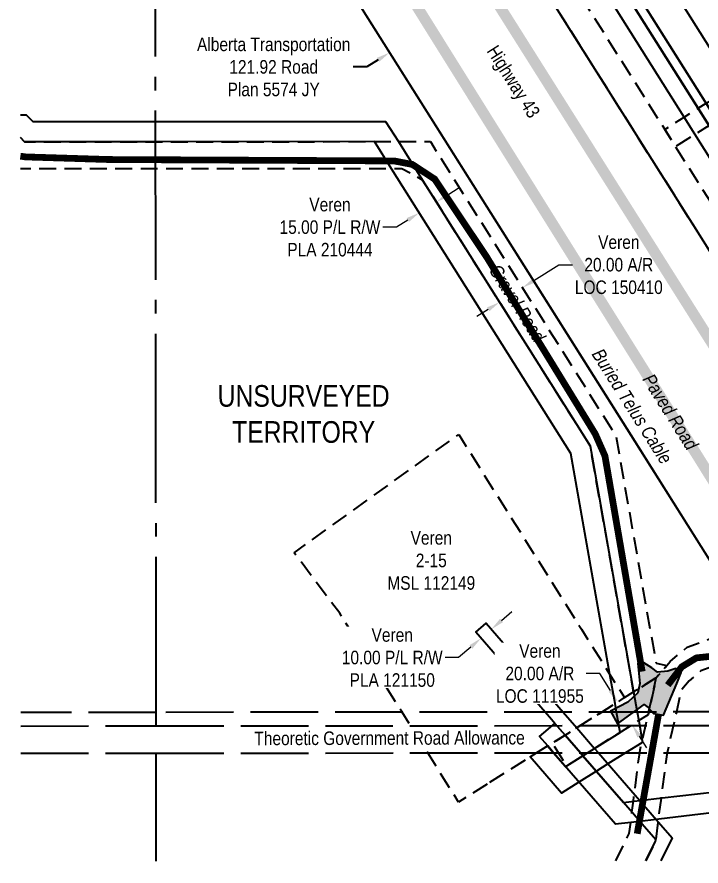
# Model space of a CAD drawing. Extents: x 503915 to 506420, y 6032769 to 6034726.
# Drawn here: x 503949 to 504455, y 6032772 to 6033400 of the extents above; entities that cross this region are included whole.
import ezdxf

# ---------------------------------------------------------------- set-up
doc = ezdxf.new("R2010")
doc.units = 0
doc.header["$LTSCALE"] = 5
doc.header["$PDSIZE"] = 0.5
for name, pattern in [('foc-ACCESSROAD', [3.75, 2.5, -1.25]), ('foc-FLOWLINE', [3.75, 2.5, -1.25]), ('foc-QUARTERLINE', [33, 25, -3, 2, -3]), ('foc-UNSURVEYED', [12.5, 10, -2.5])]:
    doc.linetypes.add(name, pattern=pattern)
doc.layers.get('Defpoints').update_dxf_attribs({"color": 9})
for name, color, linetype in [('AS-ROADS', 254, 'Continuous'), ('AS-TELEPHONE', 224, 'foc-TEL'), ('C-AR', 13, 'foc-ACCESSROAD'), ('C-RW', 13, 'Continuous'), ('C-WS', 13, 'foc-ACCESSROAD'), ('F-AR', 190, 'foc-ACCESSROAD'), ('F-EZE', 190, 'foc-FLOWLINE'), ('F-RW', 190, 'Continuous'), ('L-ROAD-T', 7, 'Continuous'), ('L-SECQ', 8, 'foc-QUARTERLINE'), ('L-TITLEDB', 4, 'Continuous'), ('L-TITLEDB-T', 4, 'Continuous'), ('L-UNS-T', 3, 'Continuous'), ('L-USEC', 7, 'foc-UNSURVEYED')]:
    doc.layers.add(name, color=color, linetype=linetype)
for name, color, linetype, lineweight in [('C-AR-T', 13, 'Continuous', 9), ('C-RW-T', 13, 'Continuous', 9), ('C-WS-T', 13, 'Continuous', 9), ('T-TEXT', 48, 'Continuous', 18)]:
    doc.layers.add(name, color=color, linetype=linetype, lineweight=lineweight)
doc.styles.add('80CG', font='ARIALN.TTF', dxfattribs={"height": 10})
doc.styles.add('80L', font='ARIALN.TTF', dxfattribs={"height": 10})
doc.styles.add('foc-LtypeFont', font='ARIALN.TTF', dxfattribs={"height": 7.35})
doc.linetypes.add('foc-TEL', pattern='A,2,-1,["T",foc-LtypeFont,S=0.2,R=0,X=-0.425,Y=-0.75],-1.24,8', length=12.24)
doc.dimstyles.new('Compass 5 000', dxfattribs={"dimscale": 5, "dimtxt": 9, "dimasz": 2, "dimexe": 0.2, "dimexo": 0.0625, "dimgap": 0.5, "dimtad": 0, "dimtih": 1, "dimtoh": 1, "dimzin": 0, "dimdsep": 46, "dimtxsty": '80CG', "dimcen": 0.1, "dimse1": 1, "dimse2": 1, "dimclrd": 256, "dimclrt": 256, "dimaunit": 1, "dimadec": 4, "dimazin": 0, "dimtfac": 0.06, "dimtofl": 0, "dimtmove": 0, "dimatfit": 1, "dimfxl": 0.2, "dimtolj": 1, "dimtzin": 0, "dimlwd": -1, "dimarcsym": 0})

# ---------------------------------------------------------------- blocks, each defined once
blk = doc.blocks.new('*D428')
at = {"layer": 'C-AR-T', "transparency": 16777216}
for p, q in [((504379.85, 6032914.75), (504369.85, 6032914.75)), ((504387.74, 6032902.2), (504379.85, 6032914.75)), ((504409.01, 6032868.38), (504414.33, 6032859.92))]:
    blk.add_line(p, q, dxfattribs=at)
for points in [[(504389.15, 6032903.08), (504386.33, 6032901.31), (504393.07, 6032893.73)], [(504410.42, 6032869.27), (504407.59, 6032867.5), (504403.68, 6032876.85)]]:
    blk.add_solid(points, dxfattribs=at)
at = {"layer": 'Defpoints', "color": 0, "transparency": 16777216}
for p in [(504376.19, 6032883.12), (504403.68, 6032876.85), (504386.81, 6032866.23)]:
    blk.add_point(p, dxfattribs=at)
at = {"layer": 'C-AR-T', "transparency": 16777216, "insert": (504335.51, 6032914.75), "char_height": 10, "attachment_point": 5, "style": '80CG', "bg_fill": 3, "box_fill_scale": 1.1, "bg_fill_color": 256, "bg_fill_true_color": 13158600, "bg_fill_transparency": 0}
blk.add_mtext('\\A1;Veren\\P20.00 A/R\\PLOC 111955', dxfattribs=at)
blk = doc.blocks.new('*D445')
at = {"layer": 'C-RW-T', "transparency": 16777216}
for p, q in [((504307.19, 6032954.04), (504314.75, 6032960.59)), ((504284.5, 6032934.39), (504275.47, 6032926.57)), ((504275.47, 6032926.57), (504265.47, 6032926.57))]:
    blk.add_line(p, q, dxfattribs=at)
for points in [[(504306.1, 6032955.3), (504308.28, 6032952.78), (504299.63, 6032947.49)], [(504283.41, 6032935.65), (504285.59, 6032933.13), (504292.06, 6032940.93)]]:
    blk.add_solid(points, dxfattribs=at)
at = {"layer": 'Defpoints', "color": 0, "transparency": 16777216}
for p in [(504292.06, 6032940.93), (504307.04, 6032938.94), (504299.46, 6032932.38)]:
    blk.add_point(p, dxfattribs=at)
at = {"layer": 'C-RW-T', "transparency": 16777216, "insert": (504226.39, 6032926.57), "char_height": 10, "attachment_point": 5, "style": '80CG', "bg_fill": 3, "box_fill_scale": 1.1, "bg_fill_color": 256, "bg_fill_true_color": 13158600, "bg_fill_transparency": 0}
blk.add_mtext('\\A1;Veren\\P10.00 P/L R/W\\PPLA 121150', dxfattribs=at)
blk = doc.blocks.new('*D450')
at = {"layer": 'C-RW-T', "transparency": 16777216}
for p, q in [((504267.51, 6033268.81), (504275.97, 6033274.14)), ((504229.45, 6033244.82), (504219.45, 6033244.82)), ((504237.91, 6033250.15), (504229.45, 6033244.82))]:
    blk.add_line(p, q, dxfattribs=at)
for points in [[(504266.62, 6033270.22), (504268.4, 6033267.4), (504259.05, 6033263.48)], [(504237.02, 6033251.56), (504238.8, 6033248.74), (504246.37, 6033255.48)]]:
    blk.add_solid(points, dxfattribs=at)
at = {"layer": 'Defpoints', "color": 0, "transparency": 16777216}
for p in [(504255.58, 6033268.98), (504242.9, 6033260.98), (504246.37, 6033255.48)]:
    blk.add_point(p, dxfattribs=at)
at = {"layer": 'C-RW-T', "transparency": 16777216, "insert": (504180.36, 6033244.82), "char_height": 10, "attachment_point": 5, "style": '80CG'}
blk.add_mtext('\\A1;Veren\\P15.00 P/L R/W\\PPLA 210444', dxfattribs=at)
blk = doc.blocks.new('*D451')
at = {"layer": 'Defpoints', "color": 0, "transparency": 16777216}
for p in [(504317.2, 6033455.37), (504214.12, 6033390.39), (504224.47, 6033373.98)]:
    blk.add_point(p, dxfattribs=at)
at = {"layer": 'L-TITLEDB-T', "transparency": 16777216}
for p, q in [((504336.01, 6033444.29), (504344.47, 6033449.62)), ((504216.01, 6033368.65), (504207.55, 6033363.31)), ((504207.55, 6033363.31), (504197.55, 6033363.31))]:
    blk.add_line(p, q, dxfattribs=at)
for points in [[(504335.12, 6033445.7), (504336.9, 6033442.88), (504327.55, 6033438.96)], [(504215.12, 6033370.06), (504216.9, 6033367.24), (504224.47, 6033373.98)]]:
    blk.add_solid(points, dxfattribs=at)
at = {"layer": 'L-TITLEDB-T', "transparency": 16777216, "insert": (504138.78, 6033363.31), "char_height": 10, "attachment_point": 5, "style": '80CG'}
blk.add_mtext('\\A1;Alberta Transportation\\P121.92 Road\\PPlan 5574 JY', dxfattribs=at)
blk = doc.blocks.new('*D453')
at = {"layer": 'C-AR-T', "transparency": 16777216}
for p, q in [((504331.12, 6033205.4), (504349.56, 6033217.03)), ((504349.56, 6033217.03), (504359.56, 6033217.03)), ((504297.28, 6033184.07), (504288.82, 6033178.74))]:
    blk.add_line(p, q, dxfattribs=at)
for points in [[(504330.23, 6033206.81), (504332, 6033203.99), (504322.66, 6033200.07)], [(504296.39, 6033185.48), (504298.16, 6033182.66), (504305.74, 6033189.4)]]:
    blk.add_solid(points, dxfattribs=at)
at = {"layer": 'Defpoints', "color": 0, "transparency": 16777216}
for p in [(504320.25, 6033203.88), (504303.33, 6033193.22), (504305.74, 6033189.4)]:
    blk.add_point(p, dxfattribs=at)
at = {"layer": 'C-AR-T', "transparency": 16777216, "insert": (504393.85, 6033217.03), "char_height": 10, "attachment_point": 5, "style": '80CG'}
blk.add_mtext('\\A1;Veren\\P20.00 A/R\\PLOC 150410', dxfattribs=at)

msp = doc.modelspace()

# ---------------------------------------------------------------- hatches: boundary and pattern name
at = {"layer": 'AS-ROADS'}
h = msp.add_hatch(color=256, dxfattribs=at)
h.dxf.hatch_style = 1
h.paths.add_polyline_path([(504430.197, 6032916.459), (504422.507, 6032915.88), (504418.289, 6032919.021), (504412.252, 6032922.74), (504407.869, 6032922.079), (504409.358, 6032907.367), (504408.035, 6032900.507), (504400.427, 6032893.482), (504387.753, 6032886.928), (504392.925, 6032877.519), (504412.681, 6032891.964), (504415.466, 6032889.711), (504419.444, 6032885.205), (504427.002, 6032884.012), (504436.681, 6032907.336), (504439.996, 6032915.552), (504436.018, 6032918.468)])

# ---------------------------------------------------------------- linework, layer by layer
at = {"layer": 'AS-ROADS', "flags": 128}
for points, const_width in [([(504012.376, 6033780.154), (504638.802, 6032776.437)], 8), ([(504071.222, 6033780.197), (504703.814, 6032776.485)], 8), ([(503951.563, 6033297.381), (503955.431, 6033296.801), (504017.007, 6033294.872), (504227.75, 6033293.837), (504241.213, 6033291.25), (504257.783, 6033280.382), (504296.1, 6033222.938), (504376.442, 6033091.947), (504383.611, 6033075.663), (504411.135, 6032916.262)], 5), ([(504582.479, 6032776.396), (504495.963, 6032915.578), (504467.753, 6032928.131), (504451.186, 6032926.335), (504440.408, 6032919.752), (504430.028, 6032906.187)], 5), ([(504423.223, 6032884.609), (504407.451, 6032796.314)], 5)]:
    msp.add_lwpolyline(points, dxfattribs=dict(at, const_width=const_width))
msp.add_lwpolyline([(504430.197, 6032916.459), (504422.507, 6032915.88), (504418.289, 6032919.021), (504412.252, 6032922.74), (504407.869, 6032922.079), (504409.358, 6032907.367), (504408.035, 6032900.507), (504400.427, 6032893.482), (504387.753, 6032886.928), (504392.925, 6032877.519), (504412.681, 6032891.964), (504415.466, 6032889.711), (504419.444, 6032885.205), (504427.002, 6032884.012), (504436.681, 6032907.336), (504439.996, 6032915.552), (504436.018, 6032918.468), (504430.197, 6032916.459)], close=True, dxfattribs=at)
at = {"layer": 'AS-TELEPHONE', "flags": 128}
msp.add_lwpolyline([(504056.414, 6033640.572), (504113.705, 6033549.688), (504550.831, 6032856.245), (504601.158, 6032776.41)], dxfattribs=at)
at = {"layer": 'C-AR', "linetype": 'foc-ACCESSROAD', "flags": 128}
msp.add_lwpolyline([(503951.55, 6033311.055), (503954.647, 6033307.96), (504050.2, 6033308.023), (504051.55, 6033308.023), (504254.56, 6033308.112), (504391.745, 6033090.45), (504421.362, 6032922.407), (504429.471, 6032920.821), (504421.564, 6032911.651), (504420.588, 6032911.039), (504404.801, 6032901.142), (504372.73, 6033083.11), (504248.859, 6033279.647), (504233.528, 6033288.103), (504051.569, 6033288.024), (504050.209, 6033288.023), (503951.571, 6033287.914)], dxfattribs=at)
msp.add_lwpolyline([(504367.377, 6032854.002), (504355.323, 6032846.456), (504349.248, 6032856.1), (504344.669, 6032863.382), (504354.149, 6032869.246), (504362.711, 6032874.637), (504381.214, 6032886.281), (504398.12, 6032896.933), (504404.801, 6032901.142), (504420.588, 6032911.039), (504421.564, 6032911.651), (504416.079, 6032886.89), (504415.936, 6032886.305), (504415.489, 6032884.272), (504375.93, 6032859.397), (504370.698, 6032856.115), (504367.377, 6032854.002)], close=True, dxfattribs=at)
at = {"layer": 'C-RW', "flags": 128}
for points in [[(504334.721, 6033577.998), (504475.066, 6033355.131), (504593.997, 6033166.286), (504603.347, 6033151.467), (504606.61, 6033145.859), (504610.149, 6033139.78), (504617.732, 6033126.752), (504668.368, 6033039.755), (504682.203, 6033015.984), (504682.737, 6033015.067), (504688.143, 6033005.779), (504701.223, 6032983.308), (504680.425, 6032971.012), (504667.47, 6032993.548), (504661.848, 6033003.192), (504609.795, 6033092.46), (504597.254, 6033113.809), (504589.641, 6033126.85), (504582.704, 6033139.035), (504581.972, 6033140.163), (504314.409, 6033565.204)], [(503951.534, 6033327.952), (503955.846, 6033327.953), (503960.85, 6033322.955), (504051.536, 6033323.001), (504221.479, 6033323.089), (504230.926, 6033308.1), (504248.859, 6033279.646), (504372.73, 6033083.11), (504404.801, 6032901.142), (504407.417, 6032886.299), (504408.545, 6032879.905), (504411.13, 6032865.239), (504411.351, 6032863.981), (504410.755, 6032863.606), (504398.889, 6032856.134), (504385.842, 6032847.935), (504377.282, 6032842.55), (504364.422, 6032834.462), (504351.584, 6032826.386), (504328.431, 6032853.122), (504333.111, 6032856.088), (504341.266, 6032861.217), (504345.683, 6032856.097), (504354.489, 6032845.929), (504355.323, 6032846.456), (504367.377, 6032854.004), (504370.698, 6032856.115), (504375.93, 6032859.397), (504394.84, 6032871.292), (504392.195, 6032886.288), (504391.1, 6032892.51), (504387.288, 6032914.135), (504358.477, 6033077.607), (504225.811, 6033288.099), (504213.211, 6033308.093), (504051.55, 6033308.023), (504050.2, 6033308.016), (503954.647, 6033307.96), (503951.55, 6033311.055)], [(504413.869, 6032776.274), (504420.961, 6032790.783), (504421.286, 6032791.735), (504409.435, 6032805.416), (504403.909, 6032811.797), (504397.25, 6032819.484), (504367.38, 6032853.988), (504365.523, 6032856.111), (504354.149, 6032869.246), (504346.636, 6032877.917), (504344.212, 6032880.716), (504339.413, 6032886.251), (504288.2, 6032945.385), (504295.759, 6032951.933), (504352.781, 6032886.261), (504362.711, 6032874.636), (504375.933, 6032859.383), (504378.74, 6032856.12), (504405.929, 6032824.787), (504409.289, 6032820.859), (504421.425, 6032806.848), (504423.12, 6032804.891), (504433.274, 6032793.168), (504425.018, 6032776.282)]]:
    msp.add_lwpolyline(points, dxfattribs=at)
msp.add_lwpolyline([(504367.38, 6032853.988), (504397.25, 6032819.484), (504405.249, 6032820.397), (504409.289, 6032820.859), (504425.86, 6032822.752), (504478.032, 6032828.714), (504517.294, 6032853.463), (504525.289, 6032840.779), (504483.173, 6032814.223), (504423.459, 6032807.091), (504421.425, 6032806.848), (504409.435, 6032805.416), (504402.783, 6032804.621), (504391.448, 6032803.267), (504345.679, 6032856.097), (504341.281, 6032861.196), (504335.295, 6032868.091), (504346.636, 6032877.917), (504354.149, 6032869.246), (504365.523, 6032856.111), (504367.38, 6032853.988)], close=True, dxfattribs=at)
at = {"layer": 'C-WS', "flags": 128}
msp.add_lwpolyline([(504296.626, 6032833.027), (504275.488, 6032819.718), (504252.619, 6032856.032), (504233.638, 6032886.179), (504187.595, 6032959.306), (504153.891, 6033004.146), (504275.512, 6033091.541), (504334.213, 6032998.427), (504366.166, 6032947.68), (504398.12, 6032896.933), (504381.214, 6032886.281), (504362.711, 6032874.637), (504354.149, 6032869.246), (504344.669, 6032863.382), (504341.275, 6032861.221), (504333.137, 6032856.089), (504296.626, 6032833.027)], close=True, dxfattribs=at)
at = {"layer": 'F-AR', "linetype": 'foc-ACCESSROAD', "flags": 128}
msp.add_lwpolyline([(504391.627, 6032776.258), (504401.502, 6032796.45), (504402.636, 6032804.604), (504403.553, 6032812.207), (504404.61, 6032820.324), (504405.287, 6032825.527), (504409.274, 6032856.142), (504409.576, 6032858.468), (504415.962, 6032886.305), (504416.093, 6032886.881), (504421.564, 6032911.651), (504429.471, 6032920.821), (504431.827, 6032923.554), (504444.266, 6032934.203), (504461.602, 6032940.625), (504462.242, 6032940.759), (504477.048, 6032943.888), (504497.572, 6032940.831), (504511.603, 6032918.536), (504477.66, 6032923.592), (504473.604, 6032922.735), (504467.167, 6032921.376), (504454.553, 6032916.703), (504445.974, 6032909.358), (504439.982, 6032902.41), (504436.437, 6032886.32), (504435.663, 6032882.818), (504429.551, 6032856.156), (504429.269, 6032854.936), (504425.081, 6032822.663), (504423.054, 6032807.042), (504422.82, 6032805.237), (504421.159, 6032791.881), (504420.954, 6032790.794), (504413.858, 6032776.274)], dxfattribs=at)
at = {"layer": 'F-EZE', "flags": 128}
for points in [[(504745.14, 6032776.515), (504694.813, 6032856.354), (504675.811, 6032886.499), (504542.853, 6033097.412), (504505.968, 6033155.927), (504216.793, 6033614.653), (504175.438, 6033680.262), (504156.642, 6033710.079), (504112.459, 6033780.169)], [(504135.86, 6033780.186), (504173.485, 6033720.5), (504181.592, 6033707.64), (504192.186, 6033690.834), (504198.839, 6033680.278), (504233.548, 6033625.218), (504522.722, 6033166.488), (504559.62, 6033107.951), (504570.373, 6033090.892), (504692.556, 6032897.071), (504699.21, 6032886.517), (504711.558, 6032866.929), (504718.215, 6032856.373), (504768.543, 6032776.532)]]:
    msp.add_lwpolyline(points, dxfattribs=at)
msp.add_lwpolyline([(504888.509, 6033600.476), (505137.605, 6033559.408), (505135.594, 6033547.226), (505157.589, 6033520.225), (505152.94, 6033516.437), (505129.182, 6033545.603), (504891.389, 6033584.805), (504888.529, 6033583.084), (504858.39, 6033564.951), (504656.255, 6033443.336), (504486.759, 6033336.564), (504466.434, 6033323.745), (504460.581, 6033320.073), (504450.161, 6033313.511), (504435.757, 6033304.436), (504427.762, 6033317.118), (504442.175, 6033326.199), (504452.589, 6033332.758), (504458.446, 6033336.435), (504478.769, 6033349.25), (504648.395, 6033456.103), (504858.37, 6033582.436), (504888.509, 6033600.476)], close=True, dxfattribs=at)
at = {"layer": 'F-RW', "flags": 128}
msp.add_lwpolyline([(504178.938, 6033780.218), (504204.481, 6033739.676), (504209.813, 6033731.213), (504241.885, 6033680.307), (504314.409, 6033565.204), (504582.746, 6033139.105), (504592.393, 6033136.907), (504652.185, 6033174.559), (504663.375, 6033194.359), (504682.464, 6033228.156), (504688.553, 6033224.709), (504669.749, 6033191.419), (504658.561, 6033171.612), (504657.419, 6033169.584), (504584.411, 6033123.552), (504308.5, 6033561.453), (504233.634, 6033680.301), (504203.878, 6033727.541), (504198.547, 6033736.004), (504170.701, 6033780.212)], dxfattribs=at)
at = {"layer": 'F-RW'}
msp.add_lwpolyline([(504308.5, 6033561.453), (504452.589, 6033332.758), (504460.581, 6033320.073), (504584.409, 6033123.557), (504592.464, 6033110.782), (504659.597, 6033004.079), (504660.633, 6033002.434), (504680.425, 6032971.012), (504682.193, 6032968.206), (504682.551, 6032967.637), (504687.063, 6032960.475), (504692.611, 6032951.666), (504695.053, 6032947.789), (504733.63, 6032886.544), (504719.234, 6032886.533), (504684.743, 6032941.288), (504676.752, 6032953.976), (504649.284, 6032997.585), (504594.283, 6033084.599), (504581.883, 6033104.17), (504573.946, 6033116.855), (504450.161, 6033313.511), (504442.175, 6033326.199), (504298.189, 6033554.959)], dxfattribs=at)
msp.add_lwpolyline([(504308.5, 6033561.453), (504452.589, 6033332.758), (504460.581, 6033320.073), (504584.409, 6033123.557), (504592.464, 6033110.782), (504659.597, 6033004.079), (504660.633, 6033002.434), (504680.425, 6032971.012), (504682.193, 6032968.206), (504682.551, 6032967.637), (504687.063, 6032960.475), (504692.611, 6032951.666), (504695.053, 6032947.789), (504733.63, 6032886.544), (504719.234, 6032886.533), (504684.743, 6032941.288), (504676.752, 6032953.976), (504649.284, 6032997.585), (504594.283, 6033084.599), (504581.883, 6033104.17), (504573.946, 6033116.855), (504450.161, 6033313.511), (504442.175, 6033326.199), (504298.189, 6033554.959)], dxfattribs=at)
at = {"layer": 'L-SECQ'}
for p, q in [((504051.952, 6032876.01), (504051.242, 6033640.203)), ((504052.045, 6032776.01), (504051.971, 6032855.901))]:
    msp.add_line(p, q, dxfattribs=at)
at = {"layer": 'L-TITLEDB'}
for points in [[(504112.459, 6033780.169), (504156.642, 6033710.079), (504175.438, 6033680.262), (504216.793, 6033614.653), (504505.968, 6033155.927), (504542.853, 6033097.412), (504675.811, 6032886.499), (504694.813, 6032856.354), (504745.14, 6032776.515)], [(504601.158, 6032776.41), (504550.831, 6032856.245), (504531.832, 6032886.39), (504496.53, 6032942.488), (504485.874, 6032959.419), (504482.973, 6032964.029), (504460.251, 6033000.085), (504402.879, 6033090.958), (504113.705, 6033549.688), (504061.284, 6033632.846)]]:
    msp.add_lwpolyline(points, dxfattribs=at)
at = {"layer": 'L-USEC'}
for p, q in [((504859.142, 6032886.643), (504051.943, 6032886.057)), ((504051.943, 6032886.057), (503951.947, 6032885.985)), ((504051.956, 6032876.01), (504859.153, 6032876.596)), ((503952.023, 6032855.829), (504051.971, 6032855.901)), ((504051.971, 6032855.901), (504859.176, 6032856.487)), ((504051.971, 6032855.9), (504455.574, 6032856.193))]:
    msp.add_line(p, q, dxfattribs=at)
at = {"layer": 'L-USEC', "flags": 128}
for points in [[(503951.956, 6032875.945), (504051.957, 6032876.017)], [(503951.975, 6032855.828), (504051.971, 6032855.9)]]:
    msp.add_lwpolyline(points, dxfattribs=at)

# ---------------------------------------------------------------- texts
at = {"layer": 'AS-TELEPHONE', "insert": (504381.923, 6033156.273), "char_height": 10, "attachment_point": 1, "rotation": 302.331112, "style": '80L'}
msp.add_mtext_dynamic_manual_height_columns('{\\fArial Narrow|b0|i1|c0|p34;Buried Telus Cable}', width=97.23506, gutter_width=50, heights=[0], dxfattribs=at)
at = {"layer": 'L-TITLEDB-T', "insert": (504304.335, 6033380.484), "char_height": 10, "attachment_point": 1, "rotation": 302.225998, "style": '80L'}
msp.add_mtext_dynamic_manual_height_columns('Highway 43', width=59.40423, gutter_width=50, heights=[0], dxfattribs=at)
at = {"layer": 'L-UNS-T', "color": 3, "insert": (504160.909, 6033106.635), "char_height": 15.99162, "attachment_point": 5, "style": '80L'}
msp.add_mtext_dynamic_manual_height_columns('UNSURVEYED TERRITORY', width=126.41375, gutter_width=47.5, heights=[0], dxfattribs=at)
at = {"layer": 'T-TEXT', "char_height": 10, "attachment_point": 1, "rotation": 302.221237, "style": '80L'}
for s, width, insert in [('{\\fArial Narrow|b0|i1|c0|p34;Gravel Road}', 65.45471, (504305.918, 6033218.484)), ('{\\fArial Narrow|b0|i1|c0|p34;Paved Road}', 63.70846, (504419.418, 6033137.605))]:
    msp.add_mtext_dynamic_manual_height_columns(s, width=width, gutter_width=50, heights=[0], dxfattribs=dict(at, insert=insert))

# ---------------------------------------------------------------- dimensions: what is measured, and where the dimension line sits
at = {"layer": 'C-AR-T'}
dim = msp.add_linear_dim(base=(504305.736, 6033189.405), p1=(504320.253, 6033203.882), p2=(504303.333, 6033193.218), angle=212.221971, text='Veren\\P20.00 A/R\\PLOC 150410', dimstyle='Compass 5 000', dxfattribs=at)
dim.commit()
dim.dimension.update_dxf_attribs({"geometry": '*D453', "text_midpoint": (504393.851, 6033217.026), "dimtype": 161})
at = {"layer": 'C-RW-T'}
dim = msp.add_aligned_dim(p1=(504255.584, 6033268.978), p2=(504242.901, 6033260.984), distance=6.503, text='Veren\\P15.00 P/L R/W\\PPLA 210444', dimstyle='Compass 5 000', dxfattribs=at)
dim.commit()
dim.dimension.update_dxf_attribs({"geometry": '*D450', "text_midpoint": (504180.362, 6033244.818)})
at = {"layer": 'L-TITLEDB-T'}
dim = msp.add_linear_dim(base=(504224.468, 6033373.98), p1=(504317.202, 6033455.371), p2=(504214.122, 6033390.392), angle=212.226492, text='Alberta Transportation\\P121.92 Road\\PPlan 5574 JY', dimstyle='Compass 5 000', dxfattribs=at)
dim.commit()
dim.dimension.update_dxf_attribs({"geometry": '*D451', "text_midpoint": (504138.777, 6033363.314), "dimtype": 161})

# ---------------------------------------------------------------- next in the draw order: texts
at = {"layer": 'L-ROAD-T', "insert": (504224.398, 6032872.056), "char_height": 9.99476, "width": 199.86967, "attachment_point": 2, "rotation": 0.165337, "style": '80L', "bg_fill": 3, "box_fill_scale": 1.15, "bg_fill_color": 256, "bg_fill_true_color": 256, "bg_fill_transparency": 0}
msp.add_mtext('Theoretic Government Road Allowance', dxfattribs=at)

# ---------------------------------------------------------------- next in the draw order: dimensions: what is measured, and where the dimension line sits
at = {"layer": 'C-AR-T'}
dim = msp.add_linear_dim(base=(504403.683, 6032876.848), p1=(504376.189, 6032883.118), p2=(504386.805, 6032866.235), angle=302.162524, text='Veren\\P20.00 A/R\\PLOC 111955', dimstyle='Compass 5 000', override={"dimtfill": 1}, dxfattribs=at)
dim.commit()
dim.dimension.update_dxf_attribs({"geometry": '*D428', "text_midpoint": (504335.511, 6032914.754), "dimtype": 161})

# ---------------------------------------------------------------- next in the draw order: dimensions: what is measured, and where the dimension line sits
at = {"layer": 'C-RW-T'}
dim = msp.add_linear_dim(base=(504292.055, 6032940.933), p1=(504307.039, 6032938.941), p2=(504299.463, 6032932.38), angle=220.89436, text='Veren\\P10.00 P/L R/W\\PPLA 121150', dimstyle='Compass 5 000', override={"dimtfill": 1}, dxfattribs=at)
dim.commit()
dim.dimension.update_dxf_attribs({"geometry": '*D445', "text_midpoint": (504226.386, 6032926.571), "dimtype": 161})

# ---------------------------------------------------------------- next in the draw order: texts
at = {"layer": 'C-WS-T', "insert": (504255.249, 6032998.352), "char_height": 10, "attachment_point": 5, "style": '80CG'}
msp.add_mtext('\\A1;Veren\\P2-15\\PMSL 112149', dxfattribs=at)

doc.saveas('drawing.dxf')
